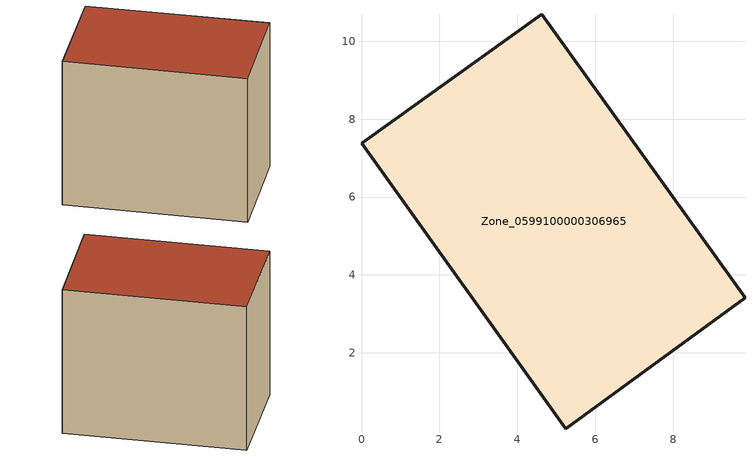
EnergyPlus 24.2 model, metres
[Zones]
Zone_0599100000306965
 floor ground (C_G): 0,7.38 4.63,10.69 9.85,3.41 5.24,0.05 z0
 wall outside (C_F): 4.63,10.69 0,7.38 5.24,0.05 9.85,3.41 4.63,10.69 z0:7.77
 roof outside (C_R): 5.24,0.05 9.85,3.41 4.63,10.69 0,7.38 z7.77
[BUILDING]
Pand.0599100000306965: North Axis=0; Terrain=City; Loads Convergence Tolerance Value=0.04; Temperature Convergence Tolerance Value=0.4; Solar Distribution=FullExterior; Maximum Number of Warmup Days=25; Minimum Number of Warmup Days=1
[Site:Location]
Rotterdam.The.Hague.AP_ZH_NLD Design_Conditions: Latitude=51.96; Longitude=4.45; Time Zone=1; Elevation=-4.5
[SITE:GROUNDTEMPERATURE:BUILDINGSURFACE]
18, 18, 18, 18, 18, 18, 18, 18, 18, 18, 18, 18
[MATERIAL] Thermal Absorptance=0.9; Solar Absorptance=0.7; Visible Absorptance=0.7
Name | Roughness | Thickness | Conductivity | Density | Specific Heat
G.TI.1975-1991 | MediumSmooth | 0.15 | 0.288461 | 540 | 1210
F.TI.1975-1991 | Rough | 0.3 | 0.230769 | 1920 | 840
R.TI.1975-1991 | MediumRough | 0.2 | 0.153846 | 1500 | 1000
[CONSTRUCTION]
C_G: G.TI.1975-1991
C_F: F.TI.1975-1991
C_R: R.TI.1975-1991
[ZONE]
Zone_0599100000306965: Type=1; Multiplier=1; Ceiling Height=Autocalculate; Volume=Autocalculate; Floor Area=autocalculate; Part of Total Floor Area=Yes
[ZONEINFILTRATION:DESIGNFLOWRATE]
Infil_Zone_0599100000306965: Zone or ZoneList or Space or SpaceList=Zone_0599100000306965; Schedule=AlwaysOn; Design Flow Rate Calculation Method=Flow/Area; Flow Rate per Floor Area=0.003; Constant Term Coefficient=1; Temperature Term Coefficient=0; Velocity Term Coefficient=0; Velocity Squared Term Coefficient=0
[HVACTEMPLATE:ZONE:IDEALLOADSAIRSYSTEM]
Zone_0599100000306965: Maximum Heating Supply Air Temperature=50; Minimum Cooling Supply Air Temperature=13; Maximum Heating Supply Air Humidity Ratio=0.0156; Minimum Cooling Supply Air Humidity Ratio=0.0077; Heating Limit=NoLimit; Cooling Limit=NoLimit; Dehumidification Control Type=ConstantSensibleHeatRatio; Cooling Sensible Heat Ratio=0.7; Dehumidification Setpoint=60; Humidification Control Type=None; Humidification Setpoint=30; Outdoor Air Method=None; Outdoor Air Flow Rate per Person=0.00944; Outdoor Air Flow Rate per Zone Floor Area=0; Outdoor Air Flow Rate per Zone=0; Demand Controlled Ventilation Type=None; Outdoor Air Economizer Type=NoEconomizer; Heat Recovery Type=None; Sensible Heat Recovery Effectiveness=0.7; Latent Heat Recovery Effectiveness=0.65
[ZONECONTROL:THERMOSTAT]
ThermostatControl_Zone_0599100000306965: Zone or ZoneList=Zone_0599100000306965; Control Type Schedule=DualSetpointControlType; Control 1=Thermostat_Zone_0599100000306965; Temperature Difference Between Cutout And Setpoint=0
[THERMOSTATSETPOINT:DUALSETPOINT]
Thermostat_Zone_0599100000306965: Heating Setpoint Temperature Schedule=HeatingSetpoint_Zone_0599100000306965; Cooling Setpoint Temperature Schedule=CoolingSetpoint_Zone_0599100000306965
[SCHEDULE:COMPACT]
HeatingSetpoint_Zone_0599100000306965: Through: 12/31, For: AllDays, Until: 24:00, 21
CoolingSetpoint_Zone_0599100000306965: Through: 12/31, For: AllDays, Until: 24:00, 24
DualSetpointControlType: Through: 12/31, For: AllDays, Until: 24:00, 4
AlwaysOn: Through: 12/31, For: AllDays, Until: 24:00, 1
